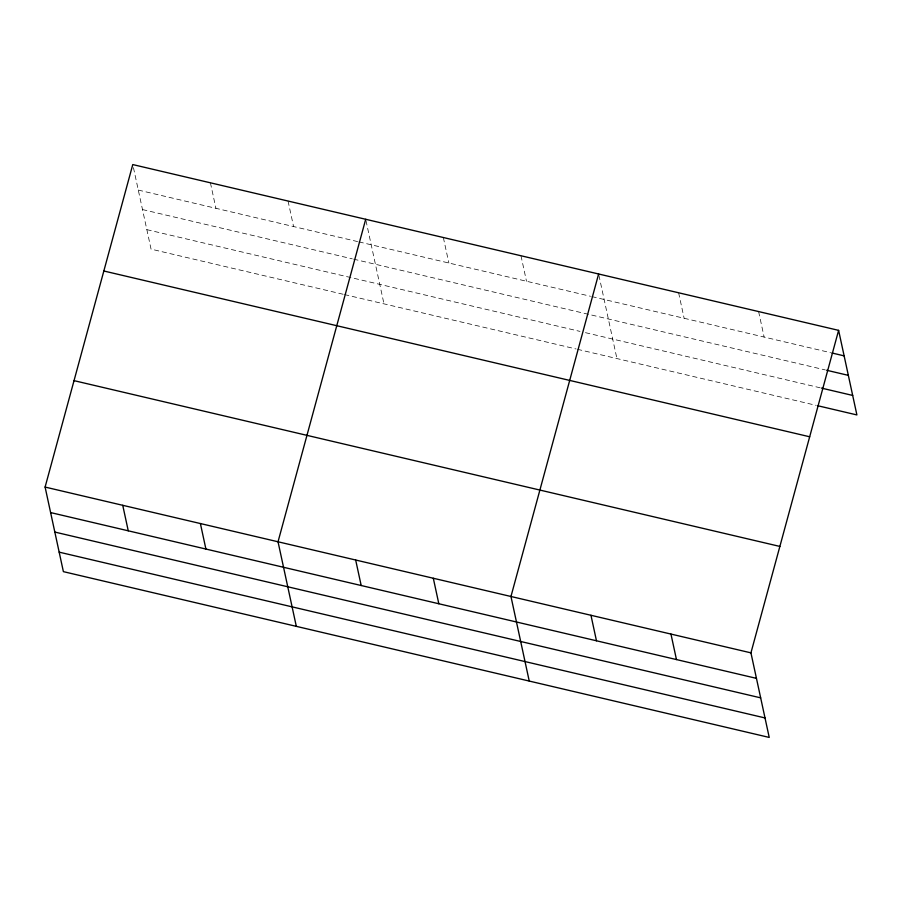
<?xml version="1.0" encoding="UTF-8"?>
<svg xmlns="http://www.w3.org/2000/svg" width="902" height="902" viewBox="0 0 902 902"><rect width="100%" height="100%" fill="white"/><g stroke="black" fill="none" stroke-linecap="round" stroke-linejoin="round"><path stroke-width="0.68" stroke-dasharray="4.51 3.38" d="M138.288 190.074L357.587 241.578M358.951 241.905L590.517 296.284M591.881 296.611L830.573 352.671M142.505 209.568L352.276 258.84M353.629 259.156L825.296 369.933M146.846 229.649L580.009 331.395M585.454 332.669L820.143 387.792M343.121 294.255L151.062 249.144L133.068 165.912M344.485 294.571L576.051 348.961M577.415 349.288L816.22 405.37M758.616 311.573L764.129 337.066M678.62 292.778L684.133 318.282M598.917 275.335L616.912 358.568M520.984 255.751L526.497 281.255M443.344 237.519L448.858 263.012M365.987 220.618L383.981 303.85M288.054 201.045L293.567 226.537M210.414 182.813L215.928 208.306"/><path stroke-width="1.35" d="M838.612 330.357L750.938 652.856L769.226 737.43L63.388 571.642L45.1 487.069L132.774 164.57L838.612 330.357L856.9 414.931L817.584 405.697M365.705 219.276L278.03 541.775L296.318 626.349M598.624 273.994L510.96 596.493L529.237 681.066M831.926 352.986L844.125 355.862M826.649 370.26L848.342 375.356M821.496 388.108L852.683 395.437M103.843 270.995L809.68 436.782M74.032 380.644L779.869 546.432M45.1 487.069L750.938 652.856M50.613 512.573L756.451 678.36M54.83 532.067L760.668 697.855M59.171 552.148L765.009 717.936M670.953 634.072L676.466 659.565M590.957 615.277L596.47 640.781M433.31 578.25L438.823 603.754M355.67 560.018L361.183 585.511M200.391 523.543L205.904 549.047M122.74 505.312L128.253 530.804"/></g></svg>
